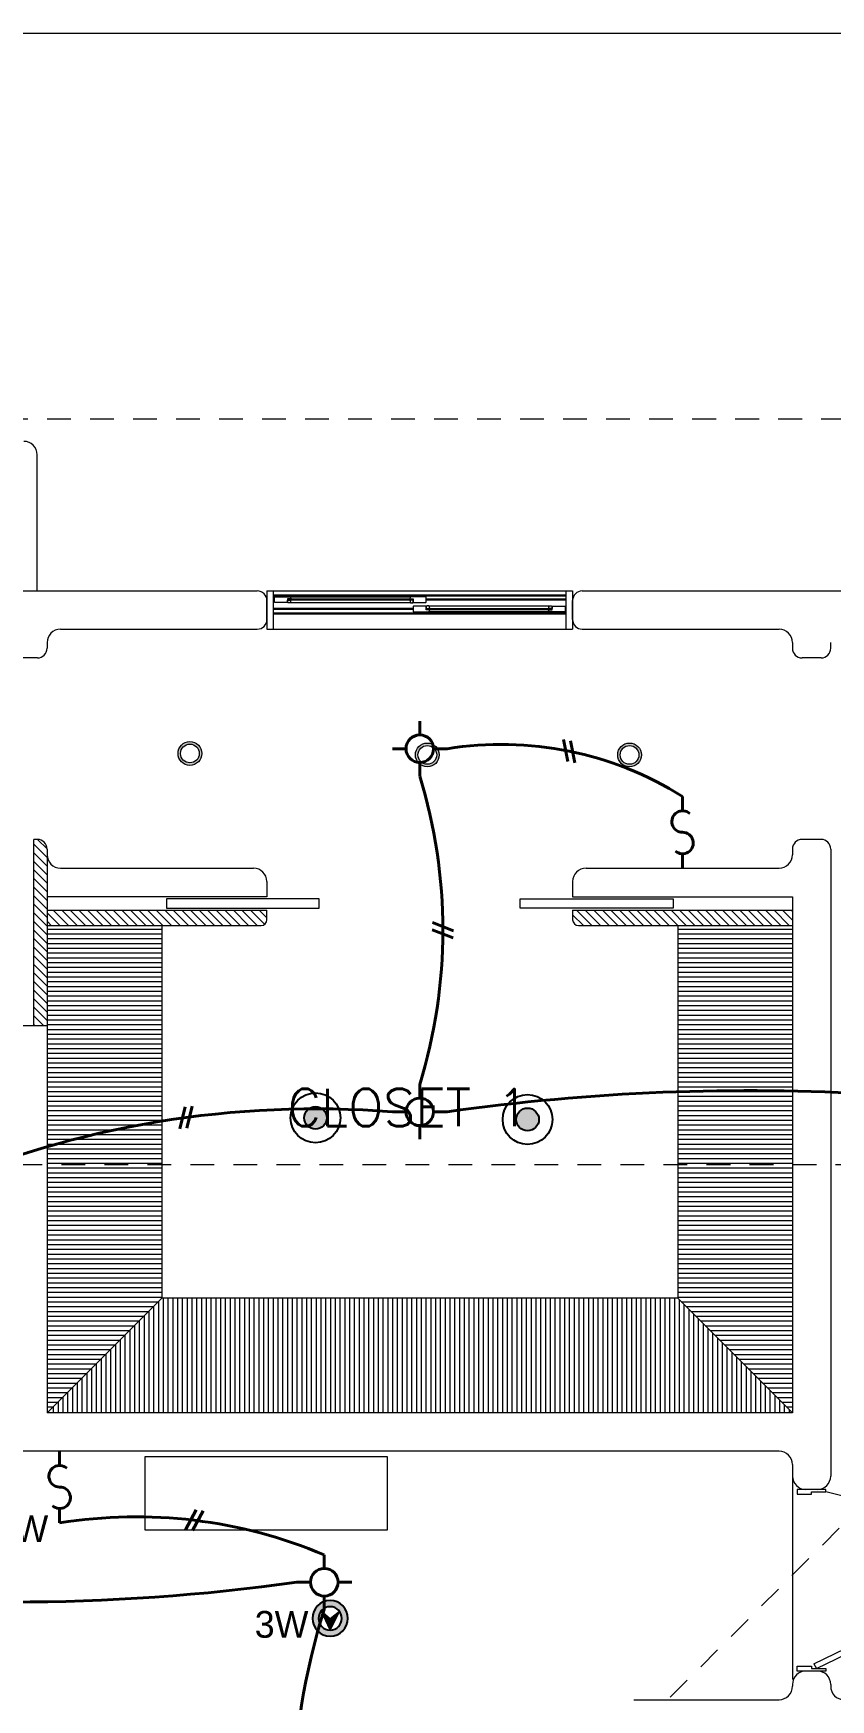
# Model space of a CAD drawing. Header units: metres. Extents: x 14 to 2416, y -346 to 476.
# Drawn here: x 144.4 to 148.58, y -71.87 to -63.15 of the extents above; entities that cross this region are included whole.
import ezdxf

# ---------------------------------------------------------------- set-up
doc = ezdxf.new("R2010")
doc.units = ezdxf.units.M
doc.linetypes.add('0', pattern=[0])
doc.linetypes.add('HIDDEN2', pattern=[0.1875, 0.125, -0.0625])
doc.layers.get('0').update_dxf_attribs({"linetype": '0', "lineweight": 20})
doc.layers.get('Defpoints').update_dxf_attribs({"color": 6})
for name, color, linetype, lineweight in [('A-ANNO-TEXT', 20, 'Continuous', 13), ('A-DOOR', 35, 'Continuous', 5), ('A-WALL', 250, 'Continuous', 20), ('closets', 253, 'Continuous', 0), ('cristales', 131, 'Continuous', 0), ('E Salida Interruptores', 22, 'Continuous', 40), ('E Salida Luces', 22, 'Continuous', 40), ('E Tuberia Emp Losa', 22, 'Continuous', 40), ('MAVA', 1, 'Continuous', 15), ('MAVA -LUMINARIAS', 1, 'Continuous', 18), ('MOBILIARIOS', 252, 'Continuous', 0), ('muros bajitos', 252, 'Continuous', 5), ('piso', 253, 'Continuous', 0), ('PLF 01', 252, 'Continuous', 9), ('textos', 7, 'Continuous', 0)]:
    doc.layers.add(name, color=color, linetype=linetype, lineweight=lineweight)
doc.layers.add('MAVA LUM', color=1, linetype='Continuous')
doc.layers.add('MAVA Luminarias', color=1, linetype='Continuous')
doc.layers.add('Techos 1', color=7, linetype='HIDDEN2', lineweight=9, true_color=0x42391a)
doc.styles.add('CENTURY GOTHIC', font='GOTHIC.TTF')
doc.styles.add('DIMTEXT', font='dim.shx', dxfattribs={"width": 0.75})
doc.styles.get("Standard").update_dxf_attribs({"font": 'arial.ttf', "height": 0.1875})

# ---------------------------------------------------------------- blocks, each defined once
blk = doc.blocks.new('dl ip')
at = {"layer": 'MAVA', "true_color": 0xf8991e, "transparency": 33554687}
h = blk.add_hatch(color=30, dxfattribs=at)
h.dxf.hatch_style = 1
h.paths.add_polyline_path([(94.7574, -111.2088), (94.7109, -111.2482), (94.6624, -111.2113), (94.7109, -111.3092)])
at = {"layer": 'MAVA Luminarias', "linetype": 'Continuous', "true_color": 0xf8991e}
h = blk.add_hatch(color=30, dxfattribs=at)
h.paths.add_polyline_path([(94.618, -111.2482, 1), (94.8039, -111.2482, 1)])
h.paths.add_polyline_path([(94.7719, -111.2482, -1), (94.6499, -111.2482, -1)], flags=16)
at = {"layer": 'MAVA', "color": 30, "true_color": 0xf8991e}
for p, q in [((94.7109, -111.2482), (94.6624, -111.2113)), ((94.6624, -111.2113), (94.7109, -111.3092)), ((94.7109, -111.3092), (94.7574, -111.2088)), ((94.7574, -111.2088), (94.7109, -111.2482))]:
    blk.add_line(p, q, dxfattribs=at)
at = {"layer": 'MAVA Luminarias', "color": 30, "linetype": 'Continuous', "true_color": 0xf8991e}
for radius in [0.093, 0.061]:
    blk.add_circle((94.7109, -111.2482), radius, dxfattribs=at)
blk = doc.blocks.new('SUPERFICIAL')
at = {"layer": 'MAVA LUM'}
h = blk.add_hatch(color=256, dxfattribs=at)
h.dxf.hatch_style = 1
edge = h.paths.add_edge_path()
edge.add_arc((0.0008, 0.0016), 0.059, 0, 360)
for radius in [0.1303, 0.0593]:
    blk.add_circle((0.0008, 0.0016, 0), radius, dxfattribs=at)
at = {"ltscale": 1e-05, "style": 'DIMTEXT', "flags": 1}
blk.add_attdef('MULTIPLICADOR', (0.0928, 0.4687), '', height=0.15, dxfattribs=at)
blk = doc.blocks.new('downlight')
at = {"layer": 'MAVA -LUMINARIAS'}
h = blk.add_hatch(color=3, dxfattribs=at)
h.dxf.hatch_style = 1
h.paths.add_polyline_path([(-5.416, -22.4571, 1), (-5.2917, -22.4571, 1)])
h.paths.add_polyline_path([(-5.3048, -22.4571, -1), (-5.4029, -22.4571, -1)], flags=16)
at = {"layer": 'MAVA -LUMINARIAS', "color": 3}
for radius in [0.0622, 0.049]:
    blk.add_circle((-5.3539, -22.4571), radius, dxfattribs=at)
blk = doc.blocks.new('A$C432191ae')
at = {"layer": 'A-DOOR'}
for p, q in [((0, 0.2), (1.6, 0.2)), ((0, 0.2), (0, 0)), ((0.034, 0), (0.034, 0.2)), ((0.034, 0.18), (1.566, 0.18)), ((1.566, 0), (1.566, 0.2)), ((1.6, 0.2), (1.6, 0)), ((0.04, 0.1675), (0.0415, 0.169)), ((0.04, 0.1405), (0.04, 0.1675)), ((0.0415, 0.139), (0.04, 0.1405)), ((0.0415, 0.169), (0.1221, 0.169)), ((0.1065, 0.139), (0.0415, 0.139)), ((0.108, 0.1405), (0.1065, 0.139)), ((0.1255, 0.158), (0.108, 0.158)), ((0.108, 0.158), (0.108, 0.1405)), ((0.108, 0.155), (0.113, 0.155)), ((0.108, 0.155), (0.113, 0.155)), ((0.113, 0.157), (0.119, 0.153)), ((0.113, 0.153), (0.119, 0.157)), ((0.7528, 0.138), (0.1212, 0.138)), ((0.1221, 0.169), (0.124, 0.1675)), ((0.1221, 0.169), (0.7519, 0.169)), ((0.124, 0.1675), (0.126, 0.1595)), ((0.126, 0.1585), (0.1255, 0.158)), ((0.126, 0.1595), (0.126, 0.1585)), ((0.75, 0.1675), (0.748, 0.1595)), ((0.748, 0.1595), (0.748, 0.1585)), ((0.748, 0.1585), (0.7485, 0.158)), ((0.7485, 0.158), (0.766, 0.158)), ((0.7519, 0.169), (0.75, 0.1675)), ((0.8325, 0.169), (0.7519, 0.169)), ((0.761, 0.157), (0.755, 0.153)), ((0.761, 0.153), (0.755, 0.157)), ((0.766, 0.155), (0.761, 0.155)), ((0.766, 0.155), (0.761, 0.155)), ((0.766, 0.158), (0.766, 0.1405)), ((0.766, 0.1405), (0.7675, 0.139)), ((0.7675, 0.121), (0.766, 0.1195)), ((0.766, 0.1195), (0.766, 0.0925)), ((0.766, 0.0925), (0.7675, 0.091)), ((0.7675, 0.139), (0.8325, 0.139)), ((0.8325, 0.121), (0.7675, 0.121)), ((0.7675, 0.091), (0.8481, 0.091)), ((0.834, 0.1675), (0.8325, 0.169)), ((0.834, 0.1405), (0.8325, 0.139)), ((0.834, 0.1195), (0.8325, 0.121)), ((0.834, 0.1405), (0.834, 0.1675)), ((0.834, 0.102), (0.834, 0.1195)), ((0.834, 0.105), (0.839, 0.105)), ((0.834, 0.105), (0.839, 0.105)), ((0.8515, 0.102), (0.834, 0.102)), ((0.839, 0.103), (0.845, 0.107)), ((0.839, 0.107), (0.845, 0.103)), ((0.8472, 0.122), (1.4788, 0.122)), ((0.8481, 0.091), (0.85, 0.0925)), ((1.4779, 0.091), (0.8481, 0.091)), ((0.85, 0.0925), (0.852, 0.1005)), ((0.852, 0.1015), (0.8515, 0.102)), ((0.852, 0.1005), (0.852, 0.1015)), ((1.474, 0.1015), (1.4745, 0.102)), ((1.474, 0.1005), (1.474, 0.1015)), ((1.476, 0.0925), (1.474, 0.1005)), ((1.4745, 0.102), (1.492, 0.102)), ((1.4779, 0.091), (1.476, 0.0925)), ((1.5585, 0.091), (1.4779, 0.091)), ((1.487, 0.103), (1.481, 0.107)), ((1.487, 0.107), (1.481, 0.103)), ((1.492, 0.105), (1.487, 0.105)), ((1.492, 0.105), (1.487, 0.105)), ((1.492, 0.1195), (1.4935, 0.121)), ((1.492, 0.102), (1.492, 0.1195)), ((1.4935, 0.121), (1.5585, 0.121)), ((1.5585, 0.121), (1.56, 0.1195)), ((1.56, 0.0925), (1.5585, 0.091)), ((1.56, 0.1195), (1.56, 0.0925)), ((0, 0), (1.6, 0)), ((0.034, 0.08), (1.566, 0.08))]:
    blk.add_line(p, q, dxfattribs=at)
at = {"layer": 'A-DOOR', "color": 8}
for p, q in [((0.034, 0.174), (1.566, 0.174)), ((0.766, 0.109), (0.034, 0.109)), ((0.766, 0.103), (0.034, 0.103)), ((1.566, 0.157), (0.834, 0.157)), ((1.566, 0.151), (0.834, 0.151)), ((0.034, 0.086), (1.566, 0.086))]:
    blk.add_line(p, q, dxfattribs=at)
at = {"layer": 'A-DOOR'}
for points in [[(0.108, 0.155), (0.113, 0.155), (0.113, 0.155), (0.108, 0.155)], [(0.113, 0.157), (0.119, 0.157), (0.119, 0.153), (0.113, 0.153)], [(0.113, 0.157), (0.761, 0.157), (0.761, 0.153), (0.113, 0.153)], [(0.1255, 0.158), (0.1135, 0.158), (0.1135, 0.157), (0.1255, 0.157)], [(0.1255, 0.153), (0.1135, 0.153), (0.1135, 0.152), (0.1255, 0.152)], [(0.119, 0.157), (0.124, 0.157), (0.124, 0.153), (0.119, 0.153)], [(0.7485, 0.158), (0.7605, 0.158), (0.7605, 0.157), (0.7485, 0.157)], [(0.7485, 0.153), (0.7605, 0.153), (0.7605, 0.152), (0.7485, 0.152)], [(0.755, 0.157), (0.75, 0.157), (0.75, 0.153), (0.755, 0.153)], [(0.761, 0.157), (0.755, 0.157), (0.755, 0.153), (0.761, 0.153)], [(0.766, 0.155), (0.761, 0.155), (0.761, 0.155), (0.766, 0.155)], [(0.834, 0.105), (0.839, 0.105), (0.839, 0.105), (0.834, 0.105)], [(1.487, 0.103), (0.839, 0.103), (0.839, 0.107), (1.487, 0.107)], [(0.839, 0.103), (0.845, 0.103), (0.845, 0.107), (0.839, 0.107)], [(0.8515, 0.107), (0.8395, 0.107), (0.8395, 0.108), (0.8515, 0.108)], [(0.8515, 0.102), (0.8395, 0.102), (0.8395, 0.103), (0.8515, 0.103)], [(0.845, 0.103), (0.85, 0.103), (0.85, 0.107), (0.845, 0.107)], [(1.4745, 0.107), (1.4865, 0.107), (1.4865, 0.108), (1.4745, 0.108)], [(1.4745, 0.102), (1.4865, 0.102), (1.4865, 0.103), (1.4745, 0.103)], [(1.481, 0.103), (1.476, 0.103), (1.476, 0.107), (1.481, 0.107)], [(1.487, 0.103), (1.481, 0.103), (1.481, 0.107), (1.487, 0.107)], [(1.492, 0.105), (1.487, 0.105), (1.487, 0.105), (1.492, 0.105)]]:
    blk.add_lwpolyline(points, close=True, dxfattribs=at)
for points in [[(0.1101, 0.1395, 0.341999), (0.1082, 0.141), (0.108, 0.1413), (0.108, 0.151), (0.109, 0.152), (0.126, 0.152), (0.126, 0.1515), (0.1227, 0.1391, -0.339454), (0.1212, 0.138), (0.1121, 0.138, -0.341999)], [(0.7639, 0.1395, -0.341999), (0.7658, 0.141), (0.766, 0.1413), (0.766, 0.151), (0.765, 0.152), (0.748, 0.152), (0.748, 0.1515), (0.7513, 0.1391, 0.339454), (0.7528, 0.138), (0.7619, 0.138, 0.341999)], [(0.8361, 0.1205, -0.341999), (0.8342, 0.119), (0.834, 0.1187), (0.834, 0.109), (0.835, 0.108), (0.852, 0.108), (0.852, 0.1085), (0.8487, 0.1209, 0.339454), (0.8472, 0.122), (0.8381, 0.122, 0.341999)], [(1.4899, 0.1205, 0.341999), (1.4918, 0.119), (1.492, 0.1187), (1.492, 0.109), (1.491, 0.108), (1.474, 0.108), (1.474, 0.1085), (1.4773, 0.1209, -0.339454), (1.4788, 0.122), (1.4879, 0.122, -0.341999)]]:
    blk.add_lwpolyline(points, format="xyb", close=True, dxfattribs=at)
at = {"layer": 'A-DOOR', "color": 7}
for points in [[(0.113, 0.153), (0.761, 0.153), (0.761, 0.157), (0.113, 0.157)], [(1.487, 0.107), (0.839, 0.107), (0.839, 0.103), (1.487, 0.103)]]:
    blk.add_lwpolyline(points, close=True, dxfattribs=at)
at = {"layer": 'cristales', "const_width": 0.004}
for points in [[(0.124, 0.155), (0.75, 0.155)], [(1.476, 0.105), (0.85, 0.105)]]:
    blk.add_lwpolyline(points, dxfattribs=at)
blk = doc.blocks.new('puerta 1.00')
at = {"layer": 'A-DOOR'}
for p, q in [((-0.15, -0.0125), (-0.9369, -0.3949)), ((-0.1376, -0.038), (-0.9245, -0.4204)), ((-0.1376, -0.038), (-0.15, -0.0125)), ((-0.9369, -0.3949), (-0.9245, -0.4204)), ((-0.8946, -0.3743), (-0.8996, -0.3641)), ((-0.8777, -0.3661), (-0.8826, -0.3559)), ((-0.8822, -0.3998), (-0.8772, -0.4101)), ((-0.8653, -0.3916), (-0.8603, -0.4018))]:
    blk.add_line(p, q, dxfattribs=at)
for points in [[(-0.05, 0), (-0.05, -0.025), (-0.125, -0.025), (-0.125, -0.0125), (-0.2, -0.0125), (-0.2, 0), (-0.05, 0)], [(-0.05, -0.95), (-0.05, -0.925), (-0.125, -0.925), (-0.125, -0.9375), (-0.2, -0.9375), (-0.2, -0.95), (-0.05, -0.95)]]:
    blk.add_lwpolyline(points, dxfattribs=at)
blk.add_arc((0.0366, 0.1602), 1.1229, 211.13358, 257.83427, dxfattribs=at)
for points in [[(-0.8982, -0.3642), (-0.9033, -0.3642), (-0.912, -0.3591), (-0.917, -0.3504), (-0.917, -0.3403), (-0.912, -0.3316), (-0.9033, -0.3265), (-0.8932, -0.3265), (-0.8844, -0.3316), (-0.8794, -0.3403), (-0.8794, -0.3504), (-0.8844, -0.3591), (-0.8932, -0.3642), (-0.8982, -0.3642)], [(-0.8617, -0.4394), (-0.8667, -0.4394), (-0.8754, -0.4344), (-0.8805, -0.4256), (-0.8805, -0.4156), (-0.8754, -0.4068), (-0.8667, -0.4018), (-0.8566, -0.4018), (-0.8479, -0.4068), (-0.8428, -0.4156), (-0.8428, -0.4257), (-0.8479, -0.4344), (-0.8566, -0.4394), (-0.8617, -0.4394)]]:
    blk.add_open_spline(points, degree=2, dxfattribs=at)
blk = doc.blocks.new('PL BASE 2N NASAS 09')
at = {"layer": 'closets'}
h = blk.add_hatch(dxfattribs=at)
h.set_pattern_fill('LINE', color=256, scale=0.2)
h.set_pattern_definition([(0, (-797.039285, 240.410376), (0, 0.025), [])])
h.paths.add_polyline_path([(173.9475, -6.9617), (173.3475, -6.9617), (173.3475, -8.2117), (173.9475, -8.2117)])
h.paths.add_polyline_path([(173.9475, -8.2117), (173.3475, -8.2117), (173.3475, -8.9117), (173.9475, -9.5117), (173.9475, -9.4417)])
h.paths.add_polyline_path([(170.6475, -8.2117), (170.0475, -8.2117), (170.0475, -9.5117), (170.6475, -8.9117)])
h.paths.add_polyline_path([(170.6475, -6.9617), (170.0475, -6.9617), (170.0475, -8.2117), (170.6475, -8.2117)])
h = blk.add_hatch(dxfattribs=at)
h.set_pattern_fill('LINE', color=256, scale=0.2, angle=90)
h.set_pattern_definition([(90, (-796.989285, 240.460376), (-0.025, 2e-18), [])])
h.paths.add_polyline_path([(173.3475, -8.9117), (170.6475, -8.9117), (170.0475, -9.5117), (173.8705, -9.5114), (173.9475, -9.5117)])
at = {"layer": 'PLF 01'}
h = blk.add_hatch(dxfattribs=at)
h.set_pattern_fill('LINE', color=256, scale=0.01, angle=-45)
h.set_pattern_definition([(315, (0, 0.05), (0.0224506403, 0.0224506403), [])])
h.paths.add_polyline_path([(169.8475, -7.4867), (169.9175, -7.4867), (169.9175, -6.5117), (169.8975, -6.5117, 0.414214), (169.8475, -6.5617)])
h.paths.add_polyline_path([(170.0475, -6.5617, 0.414214), (169.9975, -6.5117), (169.9775, -6.5117), (169.9775, -7.4867), (170.0475, -7.4867)])
h = blk.add_hatch(dxfattribs=at)
h.set_pattern_fill('LINE', color=256, scale=0.01, angle=-45)
h.set_pattern_definition([(315, (-49.91428, -62.667007), (0.0224506403, 0.0224506403), [])])
edge = h.paths.add_edge_path()
edge.add_arc((171.1675, -6.9317), 0.03, 270, 360)
edge.add_line((171.1975, -6.9317), (171.1975, -6.8817))
edge.add_line((171.1975, -6.8817), (170.0475, -6.8817))
edge.add_line((170.0475, -6.8817), (170.0475, -6.9617))
edge.add_line((170.0475, -6.9617), (171.1675, -6.9617))
edge = h.paths.add_edge_path()
edge.add_line((173.9475, -6.9617), (173.9475, -6.8817))
edge.add_line((173.9475, -6.8817), (172.7975, -6.8817))
edge.add_line((172.7975, -6.8817), (172.7975, -6.9317))
edge.add_arc((172.8276, -6.9317), 0.03, 180.04275, 269.95725)
edge.add_line((172.8275, -6.9617), (173.9475, -6.9617))
at = {"layer": 'A-DOOR'}
for points in [[(171.472, -6.8217), (170.672, -6.8217), (170.672, -6.8717), (171.472, -6.8717)], [(172.5231, -6.8217), (173.3231, -6.8217), (173.3231, -6.8717), (172.5231, -6.8717)]]:
    blk.add_lwpolyline(points, close=True, dxfattribs=at)
at = {"layer": 'A-WALL'}
for p, q in [((169.1176, -5.2117), (171.1475, -5.2117)), ((172.8475, -5.2117), (175.1025, -5.2117)), ((171.1975, -5.3617), (171.1975, -5.2617)), ((172.7975, -5.3617), (172.7975, -5.2617)), ((170.0475, -5.4817), (170.0475, -5.5117)), ((170.1175, -5.4117), (171.1475, -5.4117)), ((172.8475, -5.4117), (173.8775, -5.4117)), ((173.9475, -5.4817), (173.9475, -5.5117)), ((174.1475, -5.5117), (174.1475, -5.4817)), ((169.9975, -5.5617), (169.8975, -5.5617)), ((174.0975, -5.5617), (173.9975, -5.5617)), ((169.9975, -6.5117), (169.9775, -6.5117)), ((169.9775, -7.4867), (169.9775, -6.5117)), ((174.0975, -6.5117), (173.9975, -6.5117)), ((170.0475, -6.5617), (170.0475, -6.5917)), ((170.0475, -6.5617), (170.0475, -9.5117)), ((173.9475, -6.5617), (173.9475, -6.5917)), ((174.1475, -6.5617), (174.1475, -9.8418)), ((170.1175, -6.6617), (171.1275, -6.6617)), ((172.8675, -6.6617), (173.8775, -6.6617)), ((171.1975, -6.7317), (171.1975, -6.8117)), ((172.7975, -6.7317), (172.7975, -6.8117)), ((171.1975, -6.8117), (170.0475, -6.8117)), ((170.0475, -6.8817), (171.1975, -6.8817)), ((171.1975, -6.9317), (171.1975, -6.8817)), ((172.7975, -6.8117), (173.9475, -6.8117)), ((172.7975, -6.8817), (173.9475, -6.8817)), ((172.7975, -6.8817), (172.7975, -6.9317)), ((173.9475, -6.8117), (173.9475, -9.5117)), ((170.0475, -6.9617), (171.1675, -6.9617)), ((172.8275, -6.9617), (173.9475, -6.9617)), ((170.0475, -7.4867), (169.8475, -7.4867)), ((173.9475, -9.5117), (170.0475, -9.5117)), ((173.8775, -9.7117), (169.8475, -9.7117)), ((173.9475, -9.7817), (173.9475, -9.8418)), ((174.0775, -9.9118), (174.0175, -9.9118)), ((174.0775, -10.8618), (174.0175, -10.8618)), ((173.9475, -10.9318), (173.9475, -10.9417)), ((174.1475, -10.9318), (174.1475, -10.9417)), ((173.1173, -11.0117), (173.8775, -11.0117))]:
    blk.add_line(p, q, dxfattribs=at)
for centre, radius, start, end in [((171.1475, -5.2617), 0.05, 360, 90), ((172.8475, -5.2617), 0.05, 90, 180), ((171.1475, -5.3617), 0.05, 270, 360), ((172.8475, -5.3617), 0.05, 180, 270), ((170.1175, -5.4817), 0.07, 90, 180), ((173.8775, -5.4817), 0.07, 360, 90), ((169.9975, -5.5117), 0.05, 270, 0), ((173.9975, -5.5117), 0.05, 180, 270), ((174.0975, -5.5117), 0.05, 270, 0), ((169.9975, -6.5617), 0.05, 360, 90), ((173.9975, -6.5617), 0.05, 90, 180), ((174.0975, -6.5617), 0.05, 0, 90), ((170.1175, -6.5917), 0.07, 180, 270), ((173.8775, -6.5917), 0.07, 270, 0), ((171.1275, -6.7317), 0.07, 0, 90), ((172.8675, -6.7317), 0.07, 90, 180), ((171.1675, -6.9317), 0.03, 270, 0), ((172.8275, -6.9317), 0.03, 180, 270), ((173.8775, -9.7817), 0.07, 0, 90), ((174.0175, -9.8418), 0.07, 180, 270), ((174.0775, -9.8418), 0.07, 270, 0), ((174.0175, -10.9318), 0.07, 90, 180), ((174.0775, -10.9318), 0.07, 0, 90), ((173.8775, -10.9417), 0.07, 270, 360), ((174.2175, -10.9417), 0.07, 180, 270)]:
    blk.add_arc(centre, radius, start, end, dxfattribs=at)
at = {"layer": 'closets'}
for p, q in [((170.6475, -6.9617), (170.6475, -8.9117)), ((173.3475, -6.9617), (173.3475, -8.9117)), ((170.6475, -8.9117), (170.0475, -9.5117)), ((173.3475, -8.9117), (170.6475, -8.9117)), ((173.3475, -8.9117), (173.9475, -9.5117))]:
    blk.add_line(p, q, dxfattribs=at)
at = {"layer": 'muros bajitos'}
blk.add_line((169.996, -5.2117), (169.996, -4.4991), dxfattribs=at)
blk.add_arc((169.926, -4.4991), 0.07, 0, 90, dxfattribs=at)
at = {"layer": 'piso'}
blk.add_line((173.9475, -9.8418), (173.9475, -10.9067), dxfattribs=at)
at = {"layer": 'Techos 1'}
for p, q in [((157.4475, -4.3117), (185.4975, -4.3117)), ((161.3475, -8.2117), (176.0975, -8.2117)), ((172.1943, -12.1117), (176.0975, -8.2117))]:
    blk.add_line(p, q, dxfattribs=at)
at = {"color": 1}
blk.add_blockref('A$C432191ae', (171.1975, -5.4117), dxfattribs=at)
at = {"layer": 'A-DOOR', "rotation": 180}
blk.add_blockref('puerta 1.00', (173.9225, -10.8618), dxfattribs=at)
at = {"layer": 'textos', "insert": (171.3058, -8.0119), "char_height": 0.195, "width": 3.404877, "attachment_point": 7}
blk.add_mtext('{\\Fromans|c0;CLOSET 1}', dxfattribs=at)
blk = doc.blocks.new('PL MUEBLES 2N NASAS 09')
at = {"layer": 'MOBILIARIOS'}
blk.add_lwpolyline([(220.4759, 52.9781), (221.7415, 52.9781), (221.7415, 52.5922), (220.4759, 52.5922)], close=True, dxfattribs=at)
blk.add_blockref('PL BASE 2N NASAS 09', (49.9143, 62.717))
blk = doc.blocks.new('A$C595364de')
blk.add_blockref('PL MUEBLES 2N NASAS 09', (-199.5618, -36.6052))
blk = doc.blocks.new('*U370')
for p, q in [((0.03, 1.37), (-1.05, -1.48)), ((0.99, 1.37), (-0.09, -1.48))]:
    blk.add_line(p, q)
blk = doc.blocks.new('*U694')
at = {"xscale": 0.0393700787401575, "yscale": 0.0393700787401575, "zscale": 0.0393700787401575, "rotation": 280.1686650338918}
blk.add_blockref('*U370', (0.0024, -0.0008), dxfattribs=at)
blk = doc.blocks.new('*U500')
at = {"layer": 'E Salida Luces', "linetype": 'Continuous'}
for p, q in [((0, 0.358), (0, 0.181)), ((-0.358, 0.001), (-0.18, 0.001)), ((0.18, 0.001), (0.358, 0.001)), ((0, -0.179), (0, -0.357))]:
    blk.add_line(p, q, dxfattribs=at)
blk.add_circle((0, 0.001), 0.18, dxfattribs=at)
blk = doc.blocks.new('*U670')
at = {"xscale": 0.0393700787401575, "yscale": 0.0393700787401575, "zscale": 0.0393700787401575, "rotation": 179.1847923890311}
blk.add_blockref('*U370', (-0.0013, -0.0022), dxfattribs=at)
blk = doc.blocks.new('*U671')
at = {"xscale": 0.0393700787401575, "yscale": 0.0393700787401575, "zscale": 0.0393700787401575, "rotation": 277.098984376937}
blk.add_blockref('*U370', (0.0024, -0.0009), dxfattribs=at)
blk = doc.blocks.new('*U458')
at = {"layer": 'E Salida Interruptores'}
for p, q in [((0, 0.3), (0, 0.375)), ((0, 0.075), (0, 0))]:
    blk.add_line(p, q, dxfattribs=at)
for centre, start, end in [((0, 0.24375), 48.189685, 270), ((0, 0.13125), 228.189685, 90)]:
    blk.add_arc(centre, 0.05625, start, end, dxfattribs=at)
blk = doc.blocks.new('*U624')
at = {"layer": 'E Salida Interruptores'}
for p, q in [((-0.3, 0), (-0.375, 0)), ((-0.075, 0), (0, 0))]:
    blk.add_line(p, q, dxfattribs=at)
for centre, start, end in [((-0.24375, 0), 0, 221.810315), ((-0.13125, 0), 180, 41.810315)]:
    blk.add_arc(centre, 0.05625, start, end, dxfattribs=at)
blk = doc.blocks.new('*U722')
at = {"xscale": 0.0393700787401575, "yscale": 0.0393700787401575, "zscale": 0.0393700787401575, "rotation": 146.7587118621226}
blk.add_blockref('*U370', (-0.0023, -0.0012), dxfattribs=at)

msp = doc.modelspace()

# ---------------------------------------------------------------- linework, layer by layer
at = {"layer": 'Defpoints', "lineweight": 13}
msp.add_lwpolyline([(113.19, -63.1538), (169.4881, -63.1538), (169.4881, -103.9429), (113.19, -103.9429)], close=True, dxfattribs=at)
at = {"layer": 'E Salida Luces'}
for centre, radius, start, end in [((146.8524, -68.6631), 1.7895, 57.96629, 99.09134), ((143.7942, -67.846), 2.7534, 342.95747, 17.04252), ((148.1432, -79.874), 11.1892, 74.89706, 98.08431), ((145.882, -73.8531), 5.073, 85.45978, 113.37094), ((144.9429, -73.4412), 2.527, 67.07697, 99.11688), ((144.2961, -60.6276, 0), 10.7328, 262.01707, 277.96956), ((149.0688, -72.4104), 3.3001, 162.16638, 197.83362)]:
    msp.add_arc(centre, radius, start, end, dxfattribs=at)

# ---------------------------------------------------------------- block references
at = {"layer": 'A-ANNO-TEXT'}
msp.add_blockref('A$C595364de', (124.0766, -86.9711), dxfattribs=at)
at = {"layer": 'E Salida Luces', "yscale": 0.4, "zscale": 0.4, "rotation": 180}
for p, xscale in [((146.4266, -66.8957), 0.4), ((146.4266, -68.7957), 0.4), ((145.9272, -71.2564), -0.4)]:
    msp.add_blockref('*U500', p, dxfattribs=dict(at, xscale=xscale))
at = {"layer": 'E Tuberia Emp Losa'}
for name, p, xscale, yscale, zscale, rotation in [('*U694', (147.2083, -66.9093), -0.9842519685039597, 0.9842519685039597, 0.9842519685039597, 270), ('*U670', (146.5475, -67.846), 0.9842519685039597, 0.9842519685039597, 0.9842519685039597, 90.00000000000001), ('*U671', (145.2041, -68.8256), 0.9842519685039597, 0.9842519685039597, 0.9842519685039597, 90.00000000000001), ('*U722', (145.2467, -70.9324), 0.9842519685039596, 0.9842519685039596, 0.9842519685039596, 205.4973185087766)]:
    msp.add_blockref(name, p, dxfattribs=dict(at, xscale=xscale, yscale=yscale, zscale=zscale, rotation=rotation))
msp.add_blockref('*U458', (147.8016, -67.521), dxfattribs=at)
at = {"layer": 'E Tuberia Emp Losa', "xscale": -1, "rotation": 270}
msp.add_blockref('*U624', (144.5425, -70.571), dxfattribs=at)
at = {"layer": 'MAVA Luminarias'}
for name, p in [('downlight', (150.578, -44.464)), ('downlight', (151.82, -44.4717)), ('downlight', (152.8782, -44.4717)), ('SUPERFICIAL', (145.8805, -68.8289, 0)), ('SUPERFICIAL', (146.99, -68.8372, 0))]:
    msp.add_blockref(name, p, dxfattribs=at)
at = {"layer": 'MAVA Luminarias', "xscale": -1}
msp.add_blockref('dl ip', (240.6688, 39.8025), dxfattribs=at)

# ---------------------------------------------------------------- texts
at = {"layer": 'E Tuberia Emp Losa', "char_height": 0.14, "width": 0.836737, "attachment_point": 5, "style": 'CENTURY GOTHIC'}
for insert in [(144.3427, -70.977), (145.7036, -71.478)]:
    msp.add_mtext('3W', dxfattribs=dict(at, insert=insert))

doc.saveas('drawing.dxf')
